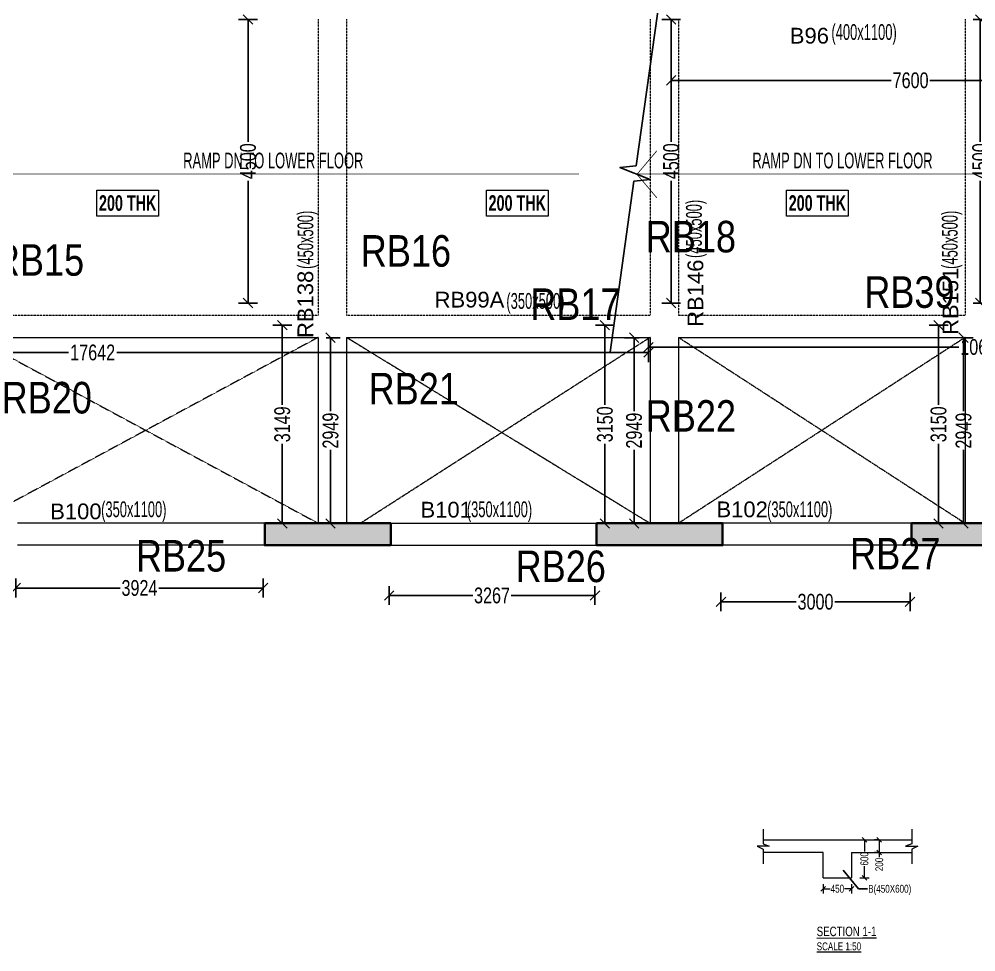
# Model space of a CAD drawing. Header units: millimetres. Extents: x 13 to 72195, y 3 to 63794.
# Drawn here: x 14348 to 29532, y 3 to 14805 of the extents above; entities that cross this region are included whole.
import ezdxf
from ezdxf.enums import TextEntityAlignment as Align

# ---------------------------------------------------------------- set-up
doc = ezdxf.new("R2010")
doc.units = ezdxf.units.MM
doc.linetypes.add('HIDDEN', pattern=[0.375, 0.25, -0.125])
for name, color, linetype, lineweight in [('A-FLOR-IDEN', 11, 'Continuous', 9), ('A-HIDD-ABVE', 8, 'HIDDEN', 20), ('S-BEAM', 7, 'Continuous', 18), ('S-BEAM-IDEN', 2, 'Continuous', 9), ('S-COL HATCH', 9, 'Continuous', 0), ('S-COLS', 5, 'Continuous', 35), ('SEC TEXT', 50, 'Continuous', 5)]:
    doc.layers.add(name, color=color, linetype=linetype, lineweight=lineweight)
for name, color, linetype in [('Abhinav working', 6, 'Continuous'), ('Beam Nos', 7, 'Continuous'), ('dim', 8, 'Continuous')]:
    doc.layers.add(name, color=color, linetype=linetype)
doc.styles.add('Dim.s & Anno.(Misc.)', font='ARIALN.TTF')
doc.styles.add('SC-BBS1', font='SansSerif')
doc.styles.add('sd', font='ARIALN.TTF')
doc.styles.add('SOBHA', font='swisscl.ttf')
doc.styles.add('Swis721 LtCn BT', font='swisscl.ttf', dxfattribs={"width": 0.9, "height": 233.355162})
doc.styles.add('Swis721 LtCn BT_B', font='', dxfattribs={"width": 0.9, "height": 246.918336})
doc.styles.get('Swis721 LtCn BT_B').set_extended_font_data('Swis721 LtCn BT', bold=True)
doc.dimstyles.new('S-100', dxfattribs={"dimscale": 100, "dimtxt": 2.5, "dimasz": 1.5, "dimexe": 1.5, "dimexo": 1.5, "dimgap": 0.1, "dimtad": 0, "dimdec": 0, "dimrnd": 0.0005, "dimzin": 0, "dimdsep": 46, "dimtxsty": 'SOBHA', "dimblk": 'OBLIQUE', "dimcen": 0.09, "dimclrd": 8, "dimclre": 8, "dimclrt": 6, "dimadec": 0, "dimazin": 0, "dimtfac": 1, "dimtdec": 0, "dimtofl": 0, "dimtmove": 0, "dimatfit": 3, "dimfxl": 1.5, "dimfxlon": 1, "dimtolj": 1, "dimtzin": 0, "dimlwd": -1, "dimlwe": -1, "dimarcsym": 0})
doc.dimstyles.new('S-50', dxfattribs={"dimscale": 50, "dimtxt": 2.5, "dimasz": 1.5, "dimexe": 1.5, "dimexo": 1.5, "dimgap": 0.1, "dimtad": 0, "dimdec": 0, "dimrnd": 0.0005, "dimzin": 0, "dimdsep": 46, "dimtxsty": 'SOBHA', "dimblk": 'OBLIQUE', "dimcen": 0.09, "dimclrd": 8, "dimclre": 8, "dimclrt": 6, "dimadec": 0, "dimazin": 0, "dimtfac": 1, "dimtdec": 0, "dimtofl": 0, "dimtmove": 0, "dimatfit": 3, "dimfxl": 1.5, "dimfxlon": 1, "dimtolj": 1, "dimtzin": 0, "dimlwd": -1, "dimlwe": -1, "dimarcsym": 0})

# ---------------------------------------------------------------- blocks, each defined once
blk = doc.blocks.new('*U9')
blk.add_lwpolyline([(-31.73, 0), (-1.25, 0), (-0.62, 2.5), (0.62, -2.5), (1.25, 0), (28.62, 0)])
blk = doc.blocks.new('A$Cb7cd9481')
at = {"layer": 'S-COL HATCH', "transparency": 33554687}
h = blk.add_hatch(color=256, dxfattribs=at)
h.dxf.hatch_style = 1
h.paths.add_polyline_path([(478, -14074), (478, -13724), (-1522, -13724), (-1522, -14074)])
h = blk.add_hatch(color=256, dxfattribs=at)
h.dxf.hatch_style = 1
h.paths.add_polyline_path([(5745, -14074), (5745, -13724), (3745, -13724), (3745, -14074)])
h = blk.add_hatch(color=256, dxfattribs=at)
h.dxf.hatch_style = 1
h.paths.add_polyline_path([(10745, -14074), (10745, -13724), (8745, -13724), (8745, -14074)])
at = {"layer": 'S-COLS', "elevation": 0}
for points in [[(-1522, -13724), (478, -13724), (478, -14074), (-1522, -14074)], [(3745, -13724), (5745, -13724), (5745, -14074), (3745, -14074)], [(8745, -13724), (10745, -13724), (10745, -14074), (8745, -14074)]]:
    blk.add_lwpolyline(points, close=True, dxfattribs=at)
blk = doc.blocks.new('_OBLIQUE')
at = {"color": 0, "linetype": 'ByBlock'}
blk.add_line((-0.5, -0.5), (0.5, 0.5), dxfattribs=at)
blk = doc.blocks.new('*D229')
at = {"layer": 'Defpoints', "color": 0, "transparency": 16777216}
for p in [(28021, 1780), (27999, 1580), (28021, 1580)]:
    blk.add_point(p, dxfattribs=at)
at = {"layer": 'S-BEAM', "color": 8, "transparency": 16777216}
for p, q in [((27999, 1780), (27924, 1780)), ((27999, 1780), (27999, 1580)), ((27999, 1580), (27924, 1580)), ((27999, 1580), (27999, 1505))]:
    blk.add_line(p, q, dxfattribs=at)
at = {"layer": 'S-BEAM', "color": 8, "transparency": 16777216, "xscale": 75, "yscale": 75, "zscale": 75}
for p, rotation in [((27999, 1780), 90), ((27999, 1580), 270)]:
    blk.add_blockref('_OBLIQUE', p, dxfattribs=dict(at, rotation=rotation))
at = {"layer": 'S-BEAM', "color": 6, "transparency": 16777216, "insert": (27999, 1391), "char_height": 125, "attachment_point": 5, "rotation": 90, "style": 'SOBHA'}
blk.add_mtext('\\A1;200', dxfattribs=at)
blk = doc.blocks.new('*D429')
at = {"layer": 'Defpoints', "color": 0, "transparency": 16777216}
for p in [(27559, 1780), (27763, 1780), (27559, 1180)]:
    blk.add_point(p, dxfattribs=at)
at = {"layer": 'S-BEAM', "color": 8, "transparency": 16777216}
for p, q in [((27688, 1780), (27838, 1780)), ((27763, 1780), (27763, 1594)), ((27763, 1180), (27763, 1366)), ((27688, 1180), (27838, 1180))]:
    blk.add_line(p, q, dxfattribs=at)
at = {"layer": 'S-BEAM', "color": 8, "transparency": 16777216, "xscale": 75, "yscale": 75, "zscale": 75}
for p, rotation in [((27763, 1780), 90), ((27763, 1180), 270)]:
    blk.add_blockref('_OBLIQUE', p, dxfattribs=dict(at, rotation=rotation))
at = {"layer": 'S-BEAM', "color": 6, "transparency": 16777216, "insert": (27763, 1480), "char_height": 125, "attachment_point": 5, "rotation": 90, "style": 'SOBHA'}
blk.add_mtext('\\A1;600', dxfattribs=at)
blk = doc.blocks.new('*D435')
at = {"layer": 'Defpoints', "color": 0, "transparency": 16777216}
for p in [(27109, 1180, 0), (27559, 1180, 0), (27559, 1005)]:
    blk.add_point(p, dxfattribs=at)
at = {"layer": 'S-BEAM', "color": 8, "transparency": 16777216}
for p, q in [((27109, 1080), (27109, 930)), ((27559, 1080), (27559, 930)), ((27109, 1005), (27219, 1005)), ((27559, 1005), (27449, 1005))]:
    blk.add_line(p, q, dxfattribs=at)
at = {"layer": 'S-BEAM', "color": 8, "transparency": 16777216, "xscale": 75, "yscale": 75, "zscale": 75, "rotation": 180}
blk.add_blockref('_OBLIQUE', (27109, 1005), dxfattribs=at)
at = {"layer": 'S-BEAM', "color": 8, "transparency": 16777216, "xscale": 75, "yscale": 75, "zscale": 75}
blk.add_blockref('_OBLIQUE', (27559, 1005), dxfattribs=at)
at = {"layer": 'S-BEAM', "color": 6, "transparency": 16777216, "insert": (27334, 1005), "char_height": 125, "attachment_point": 5, "style": 'SOBHA'}
blk.add_mtext('\\A1;450', dxfattribs=at)
blk = doc.blocks.new('*D238')
at = {"layer": 'Abhinav working', "color": 8, "transparency": 16777216}
for p, q in [((24696, 13983), (24696, 13683)), ((32296, 13983), (32296, 13683)), ((24696, 13833), (28190, 13833)), ((32296, 13833), (28802, 13833))]:
    blk.add_line(p, q, dxfattribs=at)
at = {"layer": 'Defpoints', "color": 0, "transparency": 16777216}
for p in [(24696, 14800), (32296, 14800), (32296, 13833)]:
    blk.add_point(p, dxfattribs=at)
at = {"layer": 'Abhinav working', "color": 8, "transparency": 16777216, "xscale": 150, "yscale": 150, "zscale": 150, "rotation": 180}
blk.add_blockref('_OBLIQUE', (24696, 13833), dxfattribs=at)
at = {"layer": 'Abhinav working', "color": 8, "transparency": 16777216, "xscale": 150, "yscale": 150, "zscale": 150}
blk.add_blockref('_OBLIQUE', (32296, 13833), dxfattribs=at)
at = {"layer": 'Abhinav working', "color": 6, "transparency": 16777216, "insert": (28496, 13833), "char_height": 250, "attachment_point": 5, "style": 'SOBHA'}
blk.add_mtext('\\A1;7600', dxfattribs=at)
blk = doc.blocks.new('*D262')
at = {"layer": 'Abhinav working', "color": 8, "transparency": 16777216}
for p, q in [((18131, 14800), (17831, 14800)), ((17981, 14800), (17981, 12858)), ((17981, 10300), (17981, 12241)), ((18131, 10300), (17831, 10300))]:
    blk.add_line(p, q, dxfattribs=at)
at = {"layer": 'Defpoints', "color": 0, "transparency": 16777216}
for p in [(17981, 14800), (19070, 14800), (19070, 10300)]:
    blk.add_point(p, dxfattribs=at)
at = {"layer": 'Abhinav working', "color": 8, "transparency": 16777216, "xscale": 150, "yscale": 150, "zscale": 150}
for p, rotation in [((17981, 14800), 90), ((17981, 10300), 270)]:
    blk.add_blockref('_OBLIQUE', p, dxfattribs=dict(at, rotation=rotation))
at = {"layer": 'Abhinav working', "color": 6, "transparency": 16777216, "insert": (17981, 12550), "char_height": 250, "attachment_point": 5, "rotation": 90, "style": 'SOBHA'}
blk.add_mtext('\\A1;4500', dxfattribs=at)
blk = doc.blocks.new('*D263')
at = {"layer": 'Abhinav working', "color": 8, "transparency": 16777216}
for p, q in [((6695, 9664), (6695, 9364)), ((24337, 9664), (24337, 9364)), ((6695, 9514), (15134, 9514)), ((24337, 9514), (15897, 9514))]:
    blk.add_line(p, q, dxfattribs=at)
at = {"layer": 'Defpoints', "color": 0, "transparency": 16777216}
for p in [(6695, 10300), (24337, 10300), (6695, 9514)]:
    blk.add_point(p, dxfattribs=at)
at = {"layer": 'Abhinav working', "color": 8, "transparency": 16777216, "xscale": 150, "yscale": 150, "zscale": 150, "rotation": 180}
blk.add_blockref('_OBLIQUE', (6695, 9514), dxfattribs=at)
at = {"layer": 'Abhinav working', "color": 8, "transparency": 16777216, "xscale": 150, "yscale": 150, "zscale": 150}
blk.add_blockref('_OBLIQUE', (24337, 9514), dxfattribs=at)
at = {"layer": 'Abhinav working', "color": 6, "transparency": 16777216, "insert": (15516, 9514), "char_height": 250, "attachment_point": 5, "style": 'SOBHA'}
blk.add_mtext('\\A1;17642', dxfattribs=at)
blk = doc.blocks.new('*D264')
at = {"layer": 'Abhinav working', "color": 8, "transparency": 16777216}
for p, q in [((24337, 9751), (24337, 9451)), ((34946, 9751), (34946, 9451)), ((24337, 9601), (29259, 9601)), ((34946, 9601), (30023, 9601))]:
    blk.add_line(p, q, dxfattribs=at)
at = {"layer": 'Defpoints', "color": 0, "transparency": 16777216}
for p in [(24337, 10300), (34946, 10300), (34946, 9601)]:
    blk.add_point(p, dxfattribs=at)
at = {"layer": 'Abhinav working', "color": 8, "transparency": 16777216, "xscale": 150, "yscale": 150, "zscale": 150, "rotation": 180}
blk.add_blockref('_OBLIQUE', (24337, 9601), dxfattribs=at)
at = {"layer": 'Abhinav working', "color": 8, "transparency": 16777216, "xscale": 150, "yscale": 150, "zscale": 150}
blk.add_blockref('_OBLIQUE', (34946, 9601), dxfattribs=at)
at = {"layer": 'Abhinav working', "color": 6, "transparency": 16777216, "insert": (29641, 9601), "char_height": 250, "attachment_point": 5, "style": 'SOBHA'}
blk.add_mtext('\\A1;10609', dxfattribs=at)
blk = doc.blocks.new('*D265')
at = {"layer": 'Abhinav working', "color": 8, "transparency": 16777216}
for p, q in [((24546, 14800), (24846, 14800)), ((24696, 14800), (24696, 12858)), ((24696, 10300), (24696, 12241)), ((24546, 10300), (24846, 10300))]:
    blk.add_line(p, q, dxfattribs=at)
at = {"layer": 'Defpoints', "color": 0, "transparency": 16777216}
for p in [(24337, 14800), (24696, 14800), (24337, 10300)]:
    blk.add_point(p, dxfattribs=at)
at = {"layer": 'Abhinav working', "color": 8, "transparency": 16777216, "xscale": 150, "yscale": 150, "zscale": 150}
for p, rotation in [((24696, 14800), 90), ((24696, 10300), 270)]:
    blk.add_blockref('_OBLIQUE', p, dxfattribs=dict(at, rotation=rotation))
at = {"layer": 'Abhinav working', "color": 6, "transparency": 16777216, "insert": (24696, 12550), "char_height": 250, "attachment_point": 5, "rotation": 90, "style": 'SOBHA'}
blk.add_mtext('\\A1;4500', dxfattribs=at)
blk = doc.blocks.new('*D266')
at = {"layer": 'Abhinav working', "color": 8, "transparency": 16777216}
for p, q in [((29487, 14800), (29752, 14800)), ((29602, 14800), (29602, 12858)), ((29602, 10300), (29602, 12241)), ((29487, 10300), (29752, 10300))]:
    blk.add_line(p, q, dxfattribs=at)
at = {"layer": 'Defpoints', "color": 0, "transparency": 16777216}
for p in [(29337, 14800), (29602, 14800), (29337, 10300)]:
    blk.add_point(p, dxfattribs=at)
at = {"layer": 'Abhinav working', "color": 8, "transparency": 16777216, "xscale": 150, "yscale": 150, "zscale": 150}
for p, rotation in [((29602, 14800), 90), ((29602, 10300), 270)]:
    blk.add_blockref('_OBLIQUE', p, dxfattribs=dict(at, rotation=rotation))
at = {"layer": 'Abhinav working', "color": 6, "transparency": 16777216, "insert": (29602, 12550), "char_height": 250, "attachment_point": 5, "rotation": 90, "style": 'SOBHA'}
blk.add_mtext('\\A1;4500', dxfattribs=at)
blk = doc.blocks.new('*D268')
at = {"layer": 'Abhinav working', "color": 8, "transparency": 16777216}
for p, q in [((18675, 9950), (18375, 9950)), ((18525, 9950), (18525, 8682)), ((18525, 6801), (18525, 8068)), ((18675, 6801), (18375, 6801))]:
    blk.add_line(p, q, dxfattribs=at)
at = {"layer": 'Defpoints', "color": 0, "transparency": 16777216}
for p in [(19070, 9950), (18525, 6801), (19070, 6801, 0)]:
    blk.add_point(p, dxfattribs=at)
at = {"layer": 'Abhinav working', "color": 8, "transparency": 16777216, "xscale": 150, "yscale": 150, "zscale": 150}
for p, rotation in [((18525, 9950), 90), ((18525, 6801), 270)]:
    blk.add_blockref('_OBLIQUE', p, dxfattribs=dict(at, rotation=rotation))
at = {"layer": 'Abhinav working', "color": 6, "transparency": 16777216, "insert": (18525, 8375), "char_height": 250, "attachment_point": 5, "rotation": 90, "style": 'SOBHA'}
blk.add_mtext('\\A1;3149', dxfattribs=at)
blk = doc.blocks.new('*D269')
at = {"layer": 'Abhinav working', "color": 8, "transparency": 16777216}
for p, q in [((23795, 9950), (23495, 9950)), ((23645, 9950), (23645, 8682)), ((23645, 6800), (23645, 8068)), ((23795, 6800), (23495, 6800))]:
    blk.add_line(p, q, dxfattribs=at)
at = {"layer": 'Defpoints', "color": 0, "transparency": 16777216}
for p in [(23645, 9950), (24337, 9950), (24337, 6800)]:
    blk.add_point(p, dxfattribs=at)
at = {"layer": 'Abhinav working', "color": 8, "transparency": 16777216, "xscale": 150, "yscale": 150, "zscale": 150}
for p, rotation in [((23645, 9950), 90), ((23645, 6800), 270)]:
    blk.add_blockref('_OBLIQUE', p, dxfattribs=dict(at, rotation=rotation))
at = {"layer": 'Abhinav working', "color": 6, "transparency": 16777216, "insert": (23645, 8375), "char_height": 250, "attachment_point": 5, "rotation": 90, "style": 'SOBHA'}
blk.add_mtext('\\A1;3150', dxfattribs=at)
blk = doc.blocks.new('*D270')
at = {"layer": 'Abhinav working', "color": 8, "transparency": 16777216}
for p, q in [((29090, 9950), (28790, 9950)), ((28940, 9950), (28940, 8682)), ((28940, 6800), (28940, 8068)), ((29090, 6800), (28790, 6800))]:
    blk.add_line(p, q, dxfattribs=at)
at = {"layer": 'Defpoints', "color": 0, "transparency": 16777216}
for p in [(28940, 9950), (29337, 9950), (29337, 6800)]:
    blk.add_point(p, dxfattribs=at)
at = {"layer": 'Abhinav working', "color": 8, "transparency": 16777216, "xscale": 150, "yscale": 150, "zscale": 150}
for p, rotation in [((28940, 9950), 90), ((28940, 6800), 270)]:
    blk.add_blockref('_OBLIQUE', p, dxfattribs=dict(at, rotation=rotation))
at = {"layer": 'Abhinav working', "color": 6, "transparency": 16777216, "insert": (28940, 8375), "char_height": 250, "attachment_point": 5, "rotation": 90, "style": 'SOBHA'}
blk.add_mtext('\\A1;3150', dxfattribs=at)
blk = doc.blocks.new('*D272')
at = {"layer": 'Abhinav working', "color": 8, "transparency": 16777216}
for p, q in [((14296, 5927), (14296, 5627)), ((18220, 5927), (18220, 5627)), ((14296, 5777), (15950, 5777)), ((18220, 5777), (16566, 5777))]:
    blk.add_line(p, q, dxfattribs=at)
at = {"layer": 'Defpoints', "color": 0, "transparency": 16777216}
for p in [(14296, 6451), (18220, 6451, 0), (18220, 5777)]:
    blk.add_point(p, dxfattribs=at)
at = {"layer": 'Abhinav working', "color": 8, "transparency": 16777216, "xscale": 150, "yscale": 150, "zscale": 150, "rotation": 180}
blk.add_blockref('_OBLIQUE', (14296, 5777), dxfattribs=at)
at = {"layer": 'Abhinav working', "color": 8, "transparency": 16777216, "xscale": 150, "yscale": 150, "zscale": 150}
blk.add_blockref('_OBLIQUE', (18220, 5777), dxfattribs=at)
at = {"layer": 'Abhinav working', "color": 6, "transparency": 16777216, "insert": (16258, 5777), "char_height": 250, "attachment_point": 5, "style": 'SOBHA'}
blk.add_mtext('\\A1;3924', dxfattribs=at)
blk = doc.blocks.new('*D273')
at = {"layer": 'Abhinav working', "color": 8, "transparency": 16777216}
for p, q in [((20220, 5808), (20220, 5508)), ((23487, 5808), (23487, 5508)), ((20220, 5658), (21547, 5658)), ((23487, 5658), (22159, 5658))]:
    blk.add_line(p, q, dxfattribs=at)
at = {"layer": 'Defpoints', "color": 0, "transparency": 16777216}
for p in [(20220, 6451, 0), (23487, 6451), (23487, 5658)]:
    blk.add_point(p, dxfattribs=at)
at = {"layer": 'Abhinav working', "color": 8, "transparency": 16777216, "xscale": 150, "yscale": 150, "zscale": 150, "rotation": 180}
blk.add_blockref('_OBLIQUE', (20220, 5658), dxfattribs=at)
at = {"layer": 'Abhinav working', "color": 8, "transparency": 16777216, "xscale": 150, "yscale": 150, "zscale": 150}
blk.add_blockref('_OBLIQUE', (23487, 5658), dxfattribs=at)
at = {"layer": 'Abhinav working', "color": 6, "transparency": 16777216, "insert": (21853, 5658), "char_height": 250, "attachment_point": 5, "style": 'SOBHA'}
blk.add_mtext('\\A1;3267', dxfattribs=at)
blk = doc.blocks.new('*D274')
at = {"layer": 'Abhinav working', "color": 8, "transparency": 16777216}
for p, q in [((25487, 5708), (25487, 5408)), ((28487, 5708), (28487, 5408)), ((25487, 5558), (26680, 5558)), ((28487, 5558), (27293, 5558))]:
    blk.add_line(p, q, dxfattribs=at)
at = {"layer": 'Defpoints', "color": 0, "transparency": 16777216}
for p in [(25487, 6451), (28487, 6451, 0), (28487, 5558)]:
    blk.add_point(p, dxfattribs=at)
at = {"layer": 'Abhinav working', "color": 8, "transparency": 16777216, "xscale": 150, "yscale": 150, "zscale": 150, "rotation": 180}
blk.add_blockref('_OBLIQUE', (25487, 5558), dxfattribs=at)
at = {"layer": 'Abhinav working', "color": 8, "transparency": 16777216, "xscale": 150, "yscale": 150, "zscale": 150}
blk.add_blockref('_OBLIQUE', (28487, 5558), dxfattribs=at)
at = {"layer": 'Abhinav working', "color": 6, "transparency": 16777216, "insert": (26987, 5558), "char_height": 250, "attachment_point": 5, "style": 'SOBHA'}
blk.add_mtext('\\A1;3000', dxfattribs=at)
blk = doc.blocks.new('*D306')
at = {"layer": 'Abhinav working', "color": 8, "transparency": 16777216}
for p, q in [((19220, 9750), (19441, 9750)), ((19291, 9750), (19291, 8582)), ((19291, 6801), (19291, 7969)), ((19220, 6801), (19441, 6801))]:
    blk.add_line(p, q, dxfattribs=at)
at = {"layer": 'Defpoints', "color": 0, "transparency": 16777216}
for p in [(19070, 9750), (19291, 9750), (19070, 6801, 0)]:
    blk.add_point(p, dxfattribs=at)
at = {"layer": 'Abhinav working', "color": 8, "transparency": 16777216, "xscale": 150, "yscale": 150, "zscale": 150}
for p, rotation in [((19291, 9750), 90), ((19291, 6801), 270)]:
    blk.add_blockref('_OBLIQUE', p, dxfattribs=dict(at, rotation=rotation))
at = {"layer": 'Abhinav working', "color": 6, "transparency": 16777216, "insert": (19291, 8275), "char_height": 250, "attachment_point": 5, "rotation": 90, "style": 'SOBHA'}
blk.add_mtext('\\A1;2949', dxfattribs=at)
blk = doc.blocks.new('*D307')
at = {"layer": 'Abhinav working', "color": 8, "transparency": 16777216}
for p, q in [((24187, 9750), (23958, 9750)), ((24108, 9750), (24108, 8582)), ((24108, 6801), (24108, 7969)), ((24187, 6801), (23958, 6801))]:
    blk.add_line(p, q, dxfattribs=at)
at = {"layer": 'Defpoints', "color": 0, "transparency": 16777216}
for p in [(24108, 9750), (24337, 9750), (24337, 6801)]:
    blk.add_point(p, dxfattribs=at)
at = {"layer": 'Abhinav working', "color": 8, "transparency": 16777216, "xscale": 150, "yscale": 150, "zscale": 150}
for p, rotation in [((24108, 9750), 90), ((24108, 6801), 270)]:
    blk.add_blockref('_OBLIQUE', p, dxfattribs=dict(at, rotation=rotation))
at = {"layer": 'Abhinav working', "color": 6, "transparency": 16777216, "insert": (24108, 8275), "char_height": 250, "attachment_point": 5, "rotation": 90, "style": 'SOBHA'}
blk.add_mtext('\\A1;2949', dxfattribs=at)
blk = doc.blocks.new('*D308')
at = {"layer": 'Abhinav working', "color": 8, "transparency": 16777216}
for p, q in [((29337, 9750), (29487, 9750)), ((29337, 9750), (29337, 8582)), ((29337, 6801), (29337, 7969)), ((29337, 6801), (29487, 6801))]:
    blk.add_line(p, q, dxfattribs=at)
at = {"layer": 'Defpoints', "color": 0, "transparency": 16777216}
for p in [(29337, 9750), (29337, 9750), (29337, 6801)]:
    blk.add_point(p, dxfattribs=at)
at = {"layer": 'Abhinav working', "color": 8, "transparency": 16777216, "xscale": 150, "yscale": 150, "zscale": 150}
for p, rotation in [((29337, 9750), 90), ((29337, 6801), 270)]:
    blk.add_blockref('_OBLIQUE', p, dxfattribs=dict(at, rotation=rotation))
at = {"layer": 'Abhinav working', "color": 6, "transparency": 16777216, "insert": (29337, 8275), "char_height": 250, "attachment_point": 5, "rotation": 90, "style": 'SOBHA'}
blk.add_mtext('\\A1;2949', dxfattribs=at)

msp = doc.modelspace()

# ---------------------------------------------------------------- linework, layer by layer
at = {"layer": 'A-FLOR-IDEN', "color": 8, "elevation": 0, "flags": 128}
for points in [[(16559.7, 12088.6), (16559.7, 11676.8), (15582.2, 11676.8), (15582.2, 12088.6)], [(22743, 12088.6), (22743, 11676.8), (21765.5, 11676.8), (21765.5, 12088.6)], [(27505.5, 12088.6), (27505.5, 11676.8), (26528, 11676.8), (26528, 12088.6)]]:
    msp.add_lwpolyline(points, close=True, dxfattribs=at)
at = {"layer": 'A-HIDD-ABVE', "linetype": 'HIDDEN'}
for p, q in [((13621.7, 9755), (19095.8, 6805, 0)), ((19095.8, 9755), (13621.7, 6805)), ((19545.8, 9755), (24362.6, 6805)), ((24362.6, 9755), (19767.3, 6805)), ((24812.6, 9755), (29362.6, 6805)), ((29362.6, 9755), (24812.6, 6805))]:
    msp.add_line(p, q, dxfattribs=at)
at = {"layer": 'S-BEAM', "linetype": 'HIDDEN'}
for p, q in [((19095.8, 14805), (19095.8, 10105)), ((19545.8, 14805), (19545.8, 10105)), ((24362.6, 14805), (24362.6, 10105)), ((24812.6, 14805), (24812.6, 10105)), ((29362.6, 14805), (29362.6, 10105))]:
    msp.add_line(p, q, dxfattribs=at)
at = {"layer": 'S-BEAM'}
for p, q in [((19095.8, 9755), (19095.8, 6805, 0)), ((19545.8, 9755), (19545.8, 6805, 0)), ((24362.6, 9755), (24362.6, 6805)), ((24812.6, 9755), (24812.6, 6805)), ((29362.6, 9755), (29362.6, 6805)), ((18245.8, 6806.2, 0), (14321.7, 6806.2)), ((20245.8, 6806.2, 0), (23512.6, 6806.2)), ((28512.6, 6806.2, 0), (25512.6, 6806.2)), ((18245.8, 6456.2, 0), (14321.7, 6456.2)), ((20245.8, 6456.2, 0), (23512.6, 6456.2)), ((28512.6, 6456.2, 0), (25512.6, 6456.2)), ((26155.5, 1780, 0), (28513.3, 1780, 0)), ((27109.4, 1580, 0), (26155.5, 1580, 0)), ((27109.4, 1180, 0), (27109.4, 1580, 0)), ((27559.4, 1580, 0), (28513.3, 1580, 0)), ((27559.4, 1580, 0), (27559.4, 1180, 0)), ((27109.4, 1180, 0), (27559.4, 1180, 0))]:
    msp.add_line(p, q, dxfattribs=at)
at = {"layer": 'S-BEAM', "const_width": 12.5, "elevation": 0}
for points in [[(24470.3, 11967.5), (24153.9, 12342.5), (24470.3, 12717.5)], [(23234.7, 12346.8), (13599.6, 12346.8)], [(35421.7, 12346.8), (24154.1, 12346.8)]]:
    msp.add_lwpolyline(points, dxfattribs=at)
at = {"layer": 'S-BEAM', "linetype": 'HIDDEN', "elevation": 0}
for points in [[(13621.7, 10105), (19095.8, 10105)], [(19545.8, 10105), (24362.6, 10105)], [(24812.6, 10105), (29362.6, 10105)]]:
    msp.add_lwpolyline(points, dxfattribs=at)
at = {"layer": 'S-BEAM', "elevation": 0}
for points in [[(13621.7, 9755), (19095.8, 9755)], [(19545.8, 9755), (24362.6, 9755)], [(24812.6, 9755), (29362.6, 9755)]]:
    msp.add_lwpolyline(points, dxfattribs=at)
at = {"layer": 'S-BEAM', "color": 8, "elevation": 0}
for points in [[(26155.5, 1951.9), (26155.5, 1717.4), (26252.2, 1681.1), (26058.5, 1681.1), (26155.5, 1633.3), (26155.5, 1399.3)], [(28513.3, 1951.9), (28513.3, 1717.4), (28416.6, 1681.1), (28610.3, 1681.1), (28513.3, 1633.3), (28513.3, 1399.3)]]:
    msp.add_lwpolyline(points, dxfattribs=at)

# ---------------------------------------------------------------- block references
at = {"xscale": -100, "yscale": 100, "zscale": 100, "rotation": 82.03946666592795}
msp.add_blockref('*U9', (24123, 12355), dxfattribs=at)
at = {"layer": 'S-BEAM'}
msp.add_blockref('A$Cb7cd9481', (19767.3, 20530.2), dxfattribs=at)

# ---------------------------------------------------------------- texts
at = {"layer": 'A-FLOR-IDEN', "color": 1, "char_height": 246.92, "width": 1155, "attachment_point": 2, "line_spacing_factor": 0.964267, "style": 'Swis721 LtCn BT_B'}
for insert in [(16070.9, 12010.5), (22254.3, 12010.5), (27016.8, 12010.5)]:
    msp.add_mtext('200 THK', dxfattribs=dict(at, insert=insert))
at = {"layer": 'Abhinav working', "char_height": 500, "attachment_point": 1, "style": 'Dim.s & Anno.(Misc.)'}
for s, insert in [('RB18', (24293.3, 11603.4, 0)), ('RB16', (19770.7, 11377.2, 0)), ('RB15', (13947.5, 11233.4, 0)), ('RB39', (27761.5, 10723.5)), ('RB17', (22460.2, 10531.3, 0)), ('RB21', (19894.5, 9191.7, 0)), ('RB20', (14071.3, 9047.9, 0)), ('RB22', (24293.3, 8758.2, 0)), ('RB25', (16201.8, 6538.7)), ('RB27', (27536.6, 6571.4)), ('RB26', (22227.6, 6371.3))]:
    msp.add_mtext_dynamic_manual_height_columns(s, width=21149.247, gutter_width=5423.5, heights=[0], dxfattribs=dict(at, insert=insert))
at = {"layer": 'Beam Nos', "color": 3, "style": 'SC-BBS1'}
for s, p in [('B96', (26889.7, 14342.1, 0)), ('RB99A', (21495.3, 10153.7, 0)), ('B101', (21126, 6820.6, 0)), ('B102', (25823.1, 6825.4, 0)), ('B100', (15249.2, 6793.6, 0))]:
    msp.add_text(s, height=250, dxfattribs=at).set_placement(p, align=Align.BOTTOM_CENTER)
for s, p in [('RB146', (25280.7, 10456, 0)), ('RB138', (19090.6, 10278.5)), ('RB151', (29327.3, 10327.4, 0))]:
    msp.add_text(s, height=250, rotation=90, dxfattribs=at).set_placement(p, align=Align.BOTTOM_CENTER)
at = {"layer": 'dim', "color": 6, "insert": (27787.5, 1067.1), "char_height": 125, "attachment_point": 1, "style": 'SOBHA'}
msp.add_mtext('\\A1; B(450X600) ', dxfattribs=at)
at = {"layer": 'S-BEAM-IDEN', "style": 'Swis721 LtCn BT', "width": 0.8}
for s, rotation, p in [('(400x1100)', 360, (27239.5, 14475.3)), ('(450x500)', 90, (25182.1, 11014.8)), ('(450x500)', 90, (19016.7, 10841.8)), ('(450x500)', 90, (29242.5, 10841.8)), ('(350x500)', 360, (22080.6, 10208.4)), ('(350x1100)', 360, (15649.7, 6901.8)), ('(350x1100)', 360, (21453.2, 6901.8)), ('(350x1100)', 360, (26218.2, 6901.8))]:
    msp.add_text(s, height=250, rotation=rotation, dxfattribs=at).set_placement(p)
for p in [(16952.6, 12436.6), (25985.6, 12436.6)]:
    msp.add_text('RAMP DN TO LOWER FLOOR', height=250, dxfattribs=at).set_placement(p)
at = {"layer": 'SEC TEXT', "color": 1, "linetype": 'ByBlock', "insert": (27005.9, 403.5), "char_height": 150, "width": 1170.106, "attachment_point": 1, "rotation": 0.01072, "style": 'sd'}
msp.add_mtext('{\\fSwis721 LtCn BT|b0|i0|c0|p34;\\LSECTION 1-1\\P\\H0.83333x;SCALE 1:50}', dxfattribs=at)

# ---------------------------------------------------------------- dimensions: what is measured, and where the dimension line sits
at = {"layer": 'Abhinav working'}
for base, p1, p2, picture, middle in [((17981, 14799.7), (19069.7, 10299.7), (19069.7, 14799.7), '*D262', (17981, 12549.7)), ((24695.6, 14799.7), (24336.5, 10299.7), (24336.5, 14799.7), '*D265', (24695.6, 12549.7)), ((29602, 14799.7), (29336.5, 10299.7), (29336.5, 14799.7), '*D266', (29602, 12549.7)), ((18524.8, 6800.9), (19069.7, 9949.7), (19069.7, 6800.9, 0), '*D268', (18524.8, 8375.3)), ((23645.5, 9949.7), (24336.5, 6799.7), (24336.5, 9949.7), '*D269', (23645.5, 8374.7)), ((28939.8, 9949.7), (29336.5, 6799.7), (29336.5, 9949.7), '*D270', (28939.8, 8374.7)), ((19291.3, 9749.7), (19069.7, 6800.9, 0), (19069.7, 9749.7), '*D306', (19291.3, 8275.3)), ((24107.8, 9749.7), (24336.5, 6800.9), (24336.5, 9749.7), '*D307', (24107.8, 8275.3)), ((29336.5, 9749.7), (29336.5, 6800.9), (29336.5, 9749.7), '*D308', (29336.5, 8275.3))]:
    dim = msp.add_linear_dim(base=base, p1=p1, p2=p2, angle=90, dimstyle='S-100', dxfattribs=at)
    dim.commit()
    dim.dimension.update_dxf_attribs({"geometry": picture, "text_midpoint": middle})
for base, p1, p2, picture, middle in [((32295.6, 13832.8), (24695.6, 14799.7), (32295.6, 14799.7), '*D238', (28495.6, 13832.8)), ((6694.5, 9514.5), (24336.5, 10299.7), (6694.5, 10299.7), '*D263', (15515.5, 9514.5)), ((18219.7, 5776.6), (14295.6, 6450.9), (18219.7, 6450.9, 0), '*D272', (16257.7, 5776.6)), ((28486.5, 5558.2), (25486.5, 6450.9), (28486.5, 6450.9, 0), '*D274', (26986.5, 5558.2))]:
    dim = msp.add_linear_dim(base=base, p1=p1, p2=p2, dimstyle='S-100', dxfattribs=at)
    dim.commit()
    dim.dimension.update_dxf_attribs({"geometry": picture, "text_midpoint": middle})
for p1, p2, distance, picture, middle in [((24336.5, 10299.7), (34945.6, 10299.7), -698.4, '*D264', (29641.1, 9601.3)), ((20219.7, 6450.9, 0), (23486.5, 6450.9), -792.8, '*D273', (21853.1, 5658.1))]:
    dim = msp.add_aligned_dim(p1=p1, p2=p2, distance=distance, dimstyle='S-100', dxfattribs=at)
    dim.commit()
    dim.dimension.update_dxf_attribs({"geometry": picture, "text_midpoint": middle})
at = {"layer": 'S-BEAM'}
for base, p1, p2, picture, middle in [((27762.9, 1780, 0), (27559.4, 1180, 0), (27559.4, 1780, 0), '*D429', (27762.9, 1480, 0)), ((27998.8, 1580), (28021.3, 1780, 0), (28021.3, 1580, 0), '*D229', (27998.8, 1390.9))]:
    dim = msp.add_linear_dim(base=base, p1=p1, p2=p2, angle=90, dimstyle='S-50', dxfattribs=at)
    dim.commit()
    dim.dimension.update_dxf_attribs({"geometry": picture, "text_midpoint": middle})
dim = msp.add_aligned_dim(p1=(27109.4, 1180, 0), p2=(27559.4, 1180, 0), distance=-174.7, dimstyle='S-50', dxfattribs=at)
dim.commit()
dim.dimension.update_dxf_attribs({"geometry": '*D435', "text_midpoint": (27334.4, 1005.3)})

# ---------------------------------------------------------------- leaders
at = {"layer": 'dim'}
msp.add_leader([(27425.7, 1302.4), (27670.7, 1004.7), (27813.7, 1004.7)], dimstyle='S-50', dxfattribs=at)

doc.saveas('drawing.dxf')
